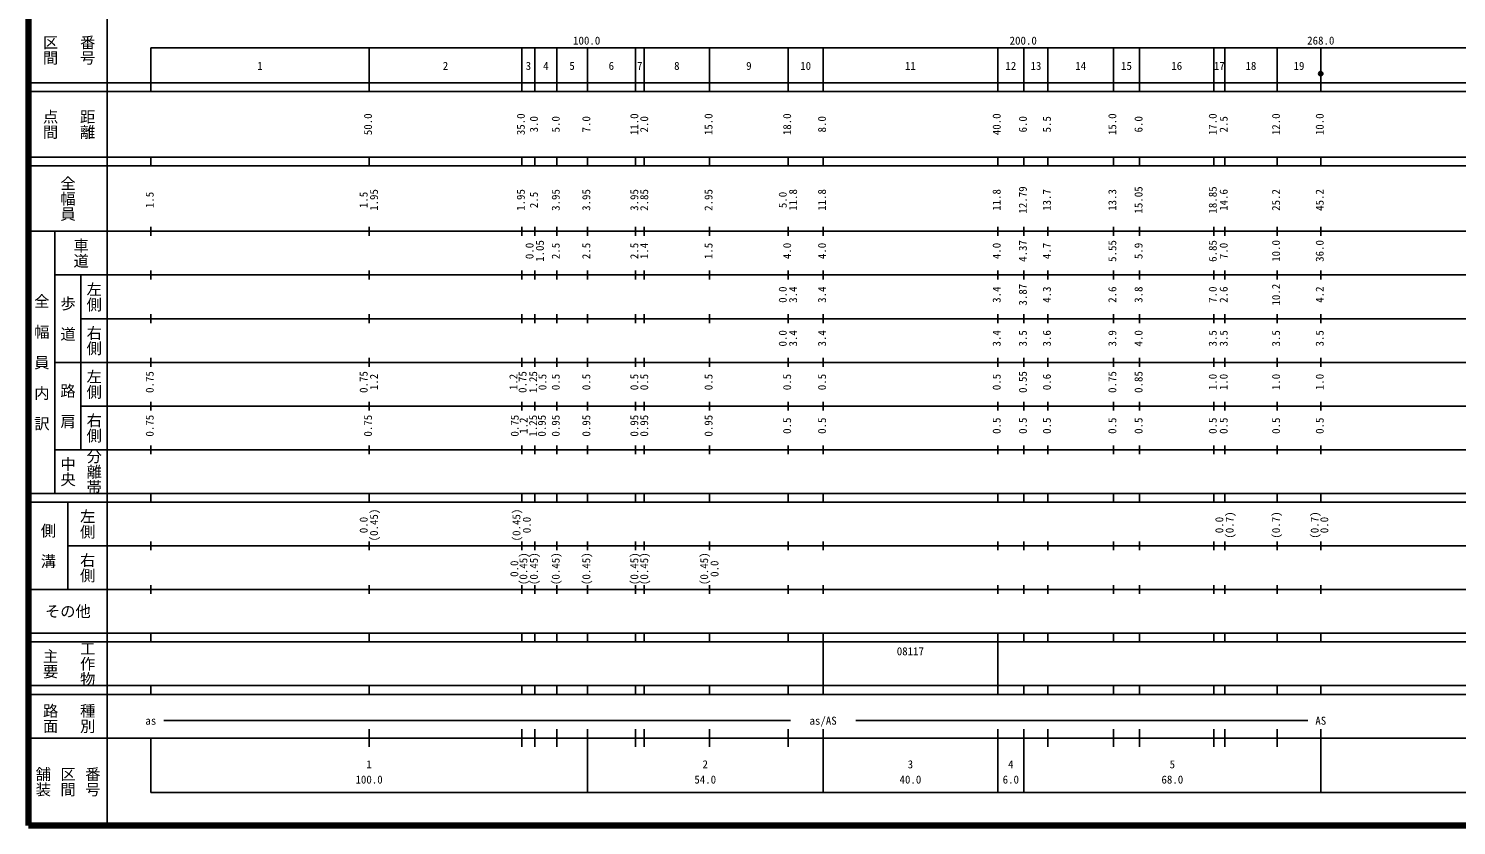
# Model space of a CAD drawing. Units: millimetres on the paper, enlarged 1000 times. Extents: x 40000 to 680000, y 20000 to 380000.
# Drawn here: x 40000 to 367076, y 20000 to 202409 of the extents above; entities that cross this region are included whole.
import ezdxf
from ezdxf.enums import TextEntityAlignment as Align

# ---------------------------------------------------------------- set-up
doc = ezdxf.new("R2010")
doc.units = ezdxf.units.MM
doc.header["$LTSCALE"] = 1000
doc.layers.add('M-BGD-HTXT', color=7, linetype='Continuous', lineweight=25)
doc.layers.add('M-TTL', color=2, linetype='Continuous', lineweight=140)
doc.styles.add('@ＭＳ ゴシック', font='')
doc.styles.add('ＭＳ ゴシック', font='')
doc.styles.get('@ＭＳ ゴシック').set_extended_font_data('@MS Gothic')
doc.styles.get('ＭＳ ゴシック').set_extended_font_data('MS Gothic')

msp = doc.modelspace()

# ---------------------------------------------------------------- hatches: boundary and pattern name
at = {"layer": 'M-BGD-HTXT'}
msp.add_hatch(color=256, dxfattribs=at).paths.add_polyline_path([(336494, 192111, 1), (335494, 192111, 1)])

# ---------------------------------------------------------------- linework, layer by layer
for p, q in [((58000, 370000), (58000, 20000)), ((68000, 198000), (579000, 198000)), ((68000, 198000), (68000, 188000)), ((118000, 188000), (118000, 198000)), ((153000, 188000), (153000, 198000)), ((156000, 188000), (156000, 198000)), ((161000, 188000), (161000, 198000)), ((168000, 188000), (168000, 198000)), ((179000, 188000), (179000, 198000)), ((181000, 188000), (181000, 198000)), ((196000, 188000), (196000, 198000)), ((214000, 188000), (214000, 198000)), ((222000, 188000), (222000, 198000)), ((262000, 188000), (262000, 198000)), ((268000, 188000), (268000, 198000)), ((273500, 188000), (273500, 198000)), ((288500, 188000), (288500, 198000)), ((294500, 188000), (294500, 198000)), ((311500, 188000), (311500, 198000)), ((314000, 188000), (314000, 198000)), ((326000, 188000), (326000, 198000)), ((336000, 188000), (336000, 198000)), ((40000, 190000), (579000, 190000)), ((40000, 188000), (579000, 188000)), ((40000, 173000), (579000, 173000)), ((40000, 171000), (579000, 171000)), ((68000, 171000), (68000, 173000)), ((118000, 171000), (118000, 173000)), ((153000, 171000), (153000, 173000)), ((156000, 171000), (156000, 173000)), ((161000, 171000), (161000, 173000)), ((168000, 171000), (168000, 173000)), ((179000, 171000), (179000, 173000)), ((181000, 171000), (181000, 173000)), ((196000, 171000), (196000, 173000)), ((214000, 171000), (214000, 173000)), ((222000, 171000), (222000, 173000)), ((262000, 171000), (262000, 173000)), ((268000, 171000), (268000, 173000)), ((273500, 171000), (273500, 173000)), ((288500, 171000), (288500, 173000)), ((294500, 171000), (294500, 173000)), ((311500, 171000), (311500, 173000)), ((314000, 171000), (314000, 173000)), ((326000, 171000), (326000, 173000)), ((336000, 171000), (336000, 173000)), ((68000, 155000), (68000, 157000)), ((118000, 155000), (118000, 157000)), ((153000, 155000), (153000, 157000)), ((156000, 155000), (156000, 157000)), ((161000, 155000), (161000, 157000)), ((168000, 155000), (168000, 157000)), ((179000, 155000), (179000, 157000)), ((181000, 155000), (181000, 157000)), ((196000, 155000), (196000, 157000)), ((214000, 155000), (214000, 157000)), ((222000, 155000), (222000, 157000)), ((262000, 155000), (262000, 157000)), ((268000, 155000), (268000, 157000)), ((273500, 155000), (273500, 157000)), ((288500, 155000), (288500, 157000)), ((294500, 155000), (294500, 157000)), ((311500, 155000), (311500, 157000)), ((314000, 155000), (314000, 157000)), ((326000, 155000), (326000, 157000)), ((336000, 155000), (336000, 157000)), ((40000, 156000), (579000, 156000)), ((46000, 96000), (46000, 156000)), ((46000, 146000), (579000, 146000)), ((52000, 146000), (52000, 106000)), ((68000, 145000), (68000, 147000)), ((118000, 145000), (118000, 147000)), ((153000, 145000), (153000, 147000)), ((156000, 145000), (156000, 147000)), ((161000, 145000), (161000, 147000)), ((168000, 145000), (168000, 147000)), ((179000, 145000), (179000, 147000)), ((181000, 145000), (181000, 147000)), ((196000, 145000), (196000, 147000)), ((214000, 145000), (214000, 147000)), ((222000, 145000), (222000, 147000)), ((262000, 145000), (262000, 147000)), ((268000, 145000), (268000, 147000)), ((273500, 145000), (273500, 147000)), ((288500, 145000), (288500, 147000)), ((294500, 145000), (294500, 147000)), ((311500, 145000), (311500, 147000)), ((314000, 145000), (314000, 147000)), ((326000, 145000), (326000, 147000)), ((336000, 145000), (336000, 147000)), ((52000, 136000), (579000, 136000)), ((68000, 135000), (68000, 137000)), ((118000, 135000), (118000, 137000)), ((153000, 135000), (153000, 137000)), ((156000, 135000), (156000, 137000)), ((161000, 135000), (161000, 137000)), ((168000, 135000), (168000, 137000)), ((179000, 135000), (179000, 137000)), ((181000, 135000), (181000, 137000)), ((196000, 135000), (196000, 137000)), ((214000, 135000), (214000, 137000)), ((222000, 135000), (222000, 137000)), ((262000, 135000), (262000, 137000)), ((268000, 135000), (268000, 137000)), ((273500, 135000), (273500, 137000)), ((288500, 135000), (288500, 137000)), ((294500, 135000), (294500, 137000)), ((311500, 135000), (311500, 137000)), ((314000, 135000), (314000, 137000)), ((326000, 135000), (326000, 137000)), ((336000, 135000), (336000, 137000)), ((46000, 126000), (579000, 126000)), ((68000, 125000), (68000, 127000)), ((118000, 125000), (118000, 127000)), ((153000, 125000), (153000, 127000)), ((156000, 125000), (156000, 127000)), ((161000, 125000), (161000, 127000)), ((168000, 125000), (168000, 127000)), ((179000, 125000), (179000, 127000)), ((181000, 125000), (181000, 127000)), ((196000, 125000), (196000, 127000)), ((214000, 125000), (214000, 127000)), ((222000, 125000), (222000, 127000)), ((262000, 125000), (262000, 127000)), ((268000, 125000), (268000, 127000)), ((273500, 125000), (273500, 127000)), ((288500, 125000), (288500, 127000)), ((294500, 125000), (294500, 127000)), ((311500, 125000), (311500, 127000)), ((314000, 125000), (314000, 127000)), ((326000, 125000), (326000, 127000)), ((336000, 125000), (336000, 127000)), ((52000, 116000), (579000, 116000)), ((68000, 115000), (68000, 117000)), ((118000, 115000), (118000, 117000)), ((153000, 115000), (153000, 117000)), ((156000, 115000), (156000, 117000)), ((161000, 115000), (161000, 117000)), ((168000, 115000), (168000, 117000)), ((179000, 115000), (179000, 117000)), ((181000, 115000), (181000, 117000)), ((196000, 115000), (196000, 117000)), ((214000, 115000), (214000, 117000)), ((222000, 115000), (222000, 117000)), ((262000, 115000), (262000, 117000)), ((268000, 115000), (268000, 117000)), ((273500, 115000), (273500, 117000)), ((288500, 115000), (288500, 117000)), ((294500, 115000), (294500, 117000)), ((311500, 115000), (311500, 117000)), ((314000, 115000), (314000, 117000)), ((326000, 115000), (326000, 117000)), ((336000, 115000), (336000, 117000)), ((46000, 106000), (579000, 106000)), ((68000, 105000), (68000, 107000)), ((118000, 105000), (118000, 107000)), ((153000, 105000), (153000, 107000)), ((156000, 105000), (156000, 107000)), ((161000, 105000), (161000, 107000)), ((168000, 105000), (168000, 107000)), ((179000, 105000), (179000, 107000)), ((181000, 105000), (181000, 107000)), ((196000, 105000), (196000, 107000)), ((214000, 105000), (214000, 107000)), ((222000, 105000), (222000, 107000)), ((262000, 105000), (262000, 107000)), ((268000, 105000), (268000, 107000)), ((273500, 105000), (273500, 107000)), ((288500, 105000), (288500, 107000)), ((294500, 105000), (294500, 107000)), ((311500, 105000), (311500, 107000)), ((314000, 105000), (314000, 107000)), ((326000, 105000), (326000, 107000)), ((336000, 105000), (336000, 107000)), ((40000, 96000), (579000, 96000)), ((68000, 94000), (68000, 96000)), ((118000, 94000), (118000, 96000)), ((153000, 94000), (153000, 96000)), ((156000, 94000), (156000, 96000)), ((161000, 94000), (161000, 96000)), ((168000, 94000), (168000, 96000)), ((179000, 94000), (179000, 96000)), ((181000, 94000), (181000, 96000)), ((196000, 94000), (196000, 96000)), ((214000, 94000), (214000, 96000)), ((222000, 94000), (222000, 96000)), ((262000, 94000), (262000, 96000)), ((268000, 94000), (268000, 96000)), ((273500, 94000), (273500, 96000)), ((288500, 94000), (288500, 96000)), ((294500, 94000), (294500, 96000)), ((311500, 94000), (311500, 96000)), ((314000, 94000), (314000, 96000)), ((326000, 94000), (326000, 96000)), ((336000, 94000), (336000, 96000)), ((40000, 94000), (579000, 94000)), ((49000, 94000), (49000, 74000)), ((49000, 84000), (579000, 84000)), ((68000, 83000), (68000, 85000)), ((118000, 83000), (118000, 85000)), ((153000, 83000), (153000, 85000)), ((156000, 83000), (156000, 85000)), ((161000, 83000), (161000, 85000)), ((168000, 83000), (168000, 85000)), ((179000, 83000), (179000, 85000)), ((181000, 83000), (181000, 85000)), ((196000, 83000), (196000, 85000)), ((214000, 83000), (214000, 85000)), ((222000, 83000), (222000, 85000)), ((262000, 83000), (262000, 85000)), ((268000, 83000), (268000, 85000)), ((273500, 83000), (273500, 85000)), ((288500, 83000), (288500, 85000)), ((294500, 83000), (294500, 85000)), ((311500, 83000), (311500, 85000)), ((314000, 83000), (314000, 85000)), ((326000, 83000), (326000, 85000)), ((336000, 83000), (336000, 85000)), ((40000, 74000), (579000, 74000)), ((68000, 73000), (68000, 75000)), ((118000, 73000), (118000, 75000)), ((153000, 73000), (153000, 75000)), ((156000, 73000), (156000, 75000)), ((161000, 73000), (161000, 75000)), ((168000, 73000), (168000, 75000)), ((179000, 73000), (179000, 75000)), ((181000, 73000), (181000, 75000)), ((196000, 73000), (196000, 75000)), ((214000, 73000), (214000, 75000)), ((222000, 73000), (222000, 75000)), ((262000, 73000), (262000, 75000)), ((268000, 73000), (268000, 75000)), ((273500, 73000), (273500, 75000)), ((288500, 73000), (288500, 75000)), ((294500, 73000), (294500, 75000)), ((311500, 73000), (311500, 75000)), ((314000, 73000), (314000, 75000)), ((326000, 73000), (326000, 75000)), ((336000, 73000), (336000, 75000)), ((40000, 64000), (579000, 64000)), ((68000, 62000), (68000, 64000)), ((118000, 62000), (118000, 64000)), ((153000, 62000), (153000, 64000)), ((156000, 62000), (156000, 64000)), ((161000, 62000), (161000, 64000)), ((168000, 62000), (168000, 64000)), ((179000, 62000), (179000, 64000)), ((181000, 62000), (181000, 64000)), ((196000, 62000), (196000, 64000)), ((214000, 62000), (214000, 64000)), ((222000, 62000), (222000, 64000)), ((262000, 62000), (262000, 64000)), ((268000, 62000), (268000, 64000)), ((273500, 62000), (273500, 64000)), ((288500, 62000), (288500, 64000)), ((294500, 62000), (294500, 64000)), ((311500, 62000), (311500, 64000)), ((314000, 62000), (314000, 64000)), ((326000, 62000), (326000, 64000)), ((336000, 62000), (336000, 64000)), ((40000, 62000), (579000, 62000)), ((222000, 52000), (222000, 62000)), ((262000, 52000), (262000, 62000)), ((40000, 52000), (579000, 52000)), ((40000, 50000), (579000, 50000)), ((68000, 50000), (68000, 52000)), ((118000, 50000), (118000, 52000)), ((153000, 50000), (153000, 52000)), ((156000, 50000), (156000, 52000)), ((161000, 50000), (161000, 52000)), ((168000, 50000), (168000, 52000)), ((179000, 50000), (179000, 52000)), ((181000, 50000), (181000, 52000)), ((196000, 50000), (196000, 52000)), ((214000, 50000), (214000, 52000)), ((222000, 50000), (222000, 52000)), ((262000, 50000), (262000, 52000)), ((268000, 50000), (268000, 52000)), ((273500, 50000), (273500, 52000)), ((288500, 50000), (288500, 52000)), ((294500, 50000), (294500, 52000)), ((311500, 50000), (311500, 52000)), ((314000, 50000), (314000, 52000)), ((326000, 50000), (326000, 52000)), ((336000, 50000), (336000, 52000)), ((71000, 44000), (214500, 44000)), ((229500, 44000), (333000, 44000)), ((40000, 40000), (579000, 40000)), ((68000, 40000), (68000, 27500)), ((118000, 38000), (118000, 42000)), ((153000, 38000), (153000, 42000)), ((156000, 38000), (156000, 42000)), ((161000, 38000), (161000, 42000)), ((168000, 27500), (168000, 42000)), ((179000, 38000), (179000, 42000)), ((181000, 38000), (181000, 42000)), ((196000, 38000), (196000, 42000)), ((214000, 38000), (214000, 42000)), ((222000, 27500), (222000, 42000)), ((262000, 27500), (262000, 42000)), ((268000, 27500), (268000, 42000)), ((273500, 38000), (273500, 42000)), ((288500, 38000), (288500, 42000)), ((294500, 38000), (294500, 42000)), ((311500, 38000), (311500, 42000)), ((314000, 38000), (314000, 42000)), ((326000, 38000), (326000, 42000)), ((336000, 27500), (336000, 42000)), ((68000, 27500), (579000, 27500))]:
    msp.add_line(p, q, dxfattribs=at)
msp.add_circle((335994, 192111), 500, dxfattribs=at)
at = {"layer": 'M-TTL'}
for p, q in [((40000, 380000), (40000, 20000)), ((40000, 20000), (680000, 20000))]:
    msp.add_line(p, q, dxfattribs=at)

# ---------------------------------------------------------------- texts
at = {"layer": 'M-BGD-HTXT', "style": '@ＭＳ ゴシック'}
for s, p in [('区間', (45000, 197500)), ('番号', (53500, 197500)), ('点間', (45000, 180500)), ('距離', (53500, 180500)), ('全幅員', (49000, 163500)), ('車道', (52000, 151000)), ('左側', (55000, 141000)), ('全\u3000幅\u3000員\u3000内\u3000訳', (43000, 126000)), ('歩\u3000道', (49000, 136000)), ('右側', (55000, 131000)), ('左側', (55000, 121000)), ('路\u3000肩', (49000, 116000)), ('右側', (55000, 111000)), ('分離帯', (55000, 101000)), ('中央', (49000, 101000)), ('左側', (53500, 89000)), ('側\u3000溝', (44500, 84000)), ('右側', (53500, 79000)), ('主要', (45000, 57000)), ('工作物', (53500, 57000)), ('路面', (45000, 44500)), ('種別', (53500, 44500)), ('舗装', (43333, 30000)), ('区間', (49000, 30000)), ('番号', (54667, 30000))]:
    msp.add_text(s, height=2566, rotation=270, dxfattribs=at).set_placement(p, align=Align.MIDDLE_CENTER)
at = {"layer": 'M-BGD-HTXT', "style": 'ＭＳ ゴシック'}
for s, p in [('100.0', (167844, 198195)), ('200.0', (267844, 198195)), ('268.0', (336000, 198195)), ('1', (93000, 192405)), ('2', (135500, 192405)), ('3', (154500, 192405)), ('4', (158500, 192405)), ('5', (164500, 192405)), ('6', (173500, 192405)), ('7', (180000, 192405)), ('8', (188500, 192405)), ('9', (205000, 192405)), ('10', (218000, 192405)), ('11', (242000, 192405)), ('12', (265000, 192405)), ('13', (270750, 192405)), ('14', (281000, 192405)), ('15', (291500, 192405)), ('16', (303000, 192405)), ('17', (312750, 192405)), ('18', (320000, 192405)), ('19', (331000, 192405)), ('as', (68000, 42500)), ('as/AS', (222000, 42500)), ('AS', (336000, 42500)), ('1', (118000, 32523)), ('2', (195000, 32523)), ('3', (242000, 32523)), ('4', (265000, 32523)), ('5', (302000, 32523)), ('100.0', (118000, 29033)), ('54.0', (195000, 29033)), ('40.0', (242000, 29033)), ('6.0', (265000, 29033)), ('68.0', (302000, 29033))]:
    msp.add_text(s, height=1833, dxfattribs=at).set_placement(p, align=Align.BOTTOM_CENTER)
for s, p in [('50.0', (119213, 180500)), ('35.0', (154213, 180500)), ('3.0', (157213, 180500)), ('5.0', (162213, 180500)), ('7.0', (169213, 180500)), ('11.0', (180213, 180500)), ('2.0', (182478, 180500)), ('15.0', (197213, 180500)), ('18.0', (215213, 180500)), ('8.0', (223213, 180500)), ('40.0', (263213, 180500)), ('6.0', (269213, 180500)), ('5.5', (274713, 180500)), ('15.0', (289713, 180500)), ('6.0', (295713, 180500)), ('17.0', (312713, 180500)), ('2.5', (315213, 180500)), ('12.0', (327213, 180500)), ('10.0', (337213, 180500)), ('1.5', (69213, 163174)), ('1.5', (118213, 163174)), ('1.95', (120583, 163174)), ('1.95', (154213, 163174)), ('2.5', (157213, 163174)), ('3.95', (162213, 163174)), ('3.95', (169213, 163174)), ('3.95', (180213, 163174)), ('2.85', (182478, 163174)), ('2.95', (197213, 163174)), ('5.0', (214213, 163174)), ('11.8', (216583, 163174)), ('11.8', (223213, 163174)), ('11.8', (263213, 163174)), ('12.79', (269213, 163174)), ('13.7', (274713, 163174)), ('13.3', (289713, 163174)), ('15.05', (295713, 163174)), ('18.85', (312713, 163174)), ('14.6', (315213, 163174)), ('25.2', (327213, 163174)), ('45.2', (337213, 163174)), ('1.05', (158583, 151500)), ('4.37', (269213, 151500)), ('5.55', (289713, 151500)), ('6.85', (312713, 151500)), ('10.0', (327213, 151500)), ('36.0', (337213, 151500)), ('0.0', (156213, 151500)), ('2.5', (162213, 151500)), ('2.5', (169213, 151500)), ('2.5', (180213, 151500)), ('1.4', (182478, 151500)), ('1.5', (197213, 151500)), ('4.0', (215213, 151500)), ('4.0', (223213, 151500)), ('4.0', (263213, 151500)), ('4.7', (274713, 151500)), ('5.9', (295713, 151500)), ('7.0', (315213, 151500)), ('0.0', (214213, 141500)), ('3.4', (216583, 141500)), ('3.4', (223213, 141500)), ('3.4', (263213, 141500)), ('3.87', (269213, 141500)), ('4.3', (274713, 141500)), ('2.6', (289713, 141500)), ('3.8', (295713, 141500)), ('7.0', (312713, 141500)), ('2.6', (315213, 141500)), ('10.2', (327213, 141500)), ('4.2', (337213, 141500)), ('0.0', (214213, 131500)), ('3.4', (216583, 131500)), ('3.4', (223213, 131500)), ('3.4', (263213, 131500)), ('3.5', (269213, 131500)), ('3.6', (274713, 131500)), ('3.9', (289713, 131500)), ('4.0', (295713, 131500)), ('3.5', (312713, 131500)), ('3.5', (315213, 131500)), ('3.5', (327213, 131500)), ('3.5', (337213, 131500)), ('0.75', (69213, 121500)), ('0.75', (118213, 121500)), ('1.2', (120583, 121500)), ('1.2', (152517, 121500)), ('0.75', (154608, 121500)), ('1.25', (157048, 121500)), ('0.5', (159170, 121500)), ('0.5', (162213, 121500)), ('0.5', (169213, 121500)), ('0.5', (180213, 121500)), ('0.5', (182478, 121500)), ('0.5', (197213, 121500)), ('0.5', (215213, 121500)), ('0.5', (223213, 121500)), ('0.5', (263213, 121500)), ('0.55', (269213, 121500)), ('0.6', (274713, 121500)), ('0.75', (289713, 121500)), ('0.85', (295713, 121500)), ('1.0', (312713, 121500)), ('1.0', (315213, 121500)), ('1.0', (327213, 121500)), ('1.0', (337213, 121500)), ('0.75', (69213, 111500)), ('0.75', (119213, 111500)), ('0.75', (152826, 111500)), ('1.2', (154840, 111500)), ('1.25', (157017, 111500)), ('0.95', (159031, 111500)), ('0.95', (162213, 111500)), ('0.95', (169213, 111500)), ('0.95', (180213, 111500)), ('0.95', (182478, 111500)), ('0.95', (197213, 111500)), ('0.5', (215213, 111500)), ('0.5', (223213, 111500)), ('0.5', (263213, 111500)), ('0.5', (269213, 111500)), ('0.5', (274713, 111500)), ('0.5', (289713, 111500)), ('0.5', (295713, 111500)), ('0.5', (312713, 111500)), ('0.5', (315213, 111500)), ('0.5', (327213, 111500)), ('0.5', (337213, 111500)), ('(0.45)', (120583, 88764)), ('(0.45)', (153213, 88764)), ('0.0', (118213, 88764)), ('0.0', (155583, 88764)), ('0.0', (314213, 88764)), ('(0.7)', (316583, 88764)), ('(0.7)', (327213, 88764)), ('(0.7)', (336053, 88764)), ('0.0', (338259, 88764)), ('(0.45)', (154794, 78764)), ('(0.45)', (157213, 78764)), ('(0.45)', (162213, 78764)), ('(0.45)', (169213, 78764)), ('(0.45)', (180213, 78764)), ('(0.45)', (182478, 78764)), ('(0.45)', (196213, 78764)), ('0.0', (152733, 78764)), ('0.0', (198583, 78764))]:
    msp.add_text(s, height=1833, rotation=90, dxfattribs=at).set_placement(p, align=Align.BOTTOM_CENTER)
msp.add_text('その他', height=2566, dxfattribs=at).set_placement((49000, 69000), align=Align.MIDDLE_CENTER)
msp.add_text('08117', height=1833, dxfattribs=at).set_placement((238875, 58405), align=Align.BOTTOM_LEFT)

doc.saveas('drawing.dxf')
